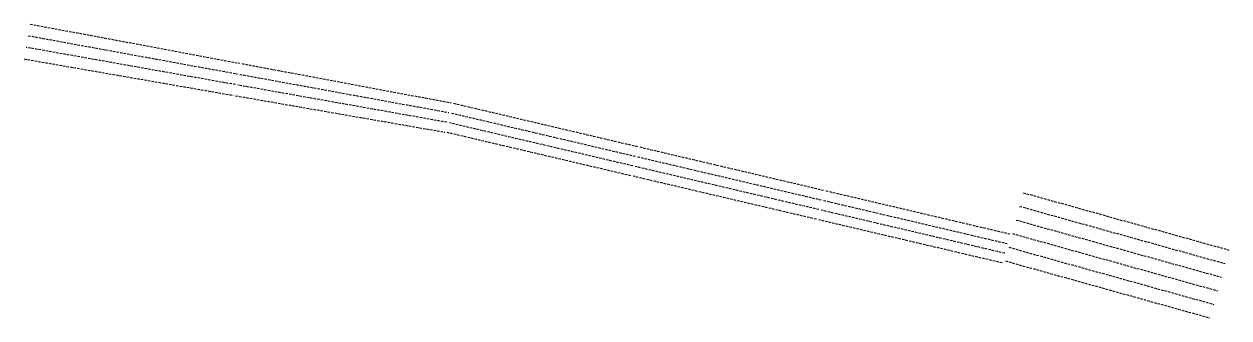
# Model space of a CAD drawing. Header units: millimetres. Extents: x 571189 to 571441, y 785578 to 785640.
import ezdxf

# ---------------------------------------------------------------- set-up
doc = ezdxf.new("R2010")
doc.units = ezdxf.units.MM
doc.linetypes.add('DASHED', pattern=[0.75, 0.5, -0.25])
for name, color, linetype in [('预制梁AA', 22, 'DASHED'), ('预制梁DE', 160, 'DASHED'), ('预制梁MM', 3, 'DASHED')]:
    doc.layers.add(name, color=color, linetype=linetype)

msp = doc.modelspace()

# ---------------------------------------------------------------- linework, layer by layer
at = {"layer": '预制梁AA'}
for p, q in [((571278.77, 785623.3), (571317.19, 785614.26)), ((571278.34, 785621.25), (571316.73, 785612.22)), ((571316.27, 785610.18), (571277.91, 785619.2)), ((571315.81, 785608.14), (571277.48, 785617.16)), ((571397.79, 785604.58), (571440.77, 785592.59)), ((571397.05, 785601.73), (571439.98, 785589.75)), ((571396.3, 785598.87), (571439.18, 785586.9)), ((571395.56, 785596.02), (571438.39, 785584.06)), ((571394.81, 785593.16), (571437.6, 785581.22)), ((571394.07, 785590.31), (571436.8, 785578.38))]:
    msp.add_line(p, q, dxfattribs=at)
at = {"layer": '预制梁DE'}
for p, q in [((571234.56, 785631.59), (571278.26, 785623.4)), ((571234.13, 785629.35), (571277.83, 785621.36)), ((571277.4, 785619.31), (571233.7, 785627.11)), ((571233.27, 785624.87), (571276.97, 785617.26)), ((571356.59, 785605), (571395.01, 785595.96)), ((571356.09, 785602.97), (571394.48, 785593.94)), ((571393.95, 785591.91), (571355.6, 785600.93)), ((571393.42, 785589.89), (571355.1, 785598.9))]:
    msp.add_line(p, q, dxfattribs=at)
at = {"layer": '预制梁MM'}
for p, q in [((571190.35, 785639.87), (571234.07, 785631.68)), ((571189.93, 785637.44), (571233.64, 785629.44)), ((571233.21, 785627.2), (571189.5, 785635)), ((571189.07, 785632.57), (571232.78, 785624.96)), ((571317.68, 785614.15), (571356.1, 785605.11)), ((571355.11, 785601.05), (571316.75, 785610.07)), ((571317.22, 785612.11), (571355.6, 785603.08)), ((571354.61, 785599.02), (571316.29, 785608.03))]:
    msp.add_line(p, q, dxfattribs=at)

doc.saveas('drawing.dxf')
